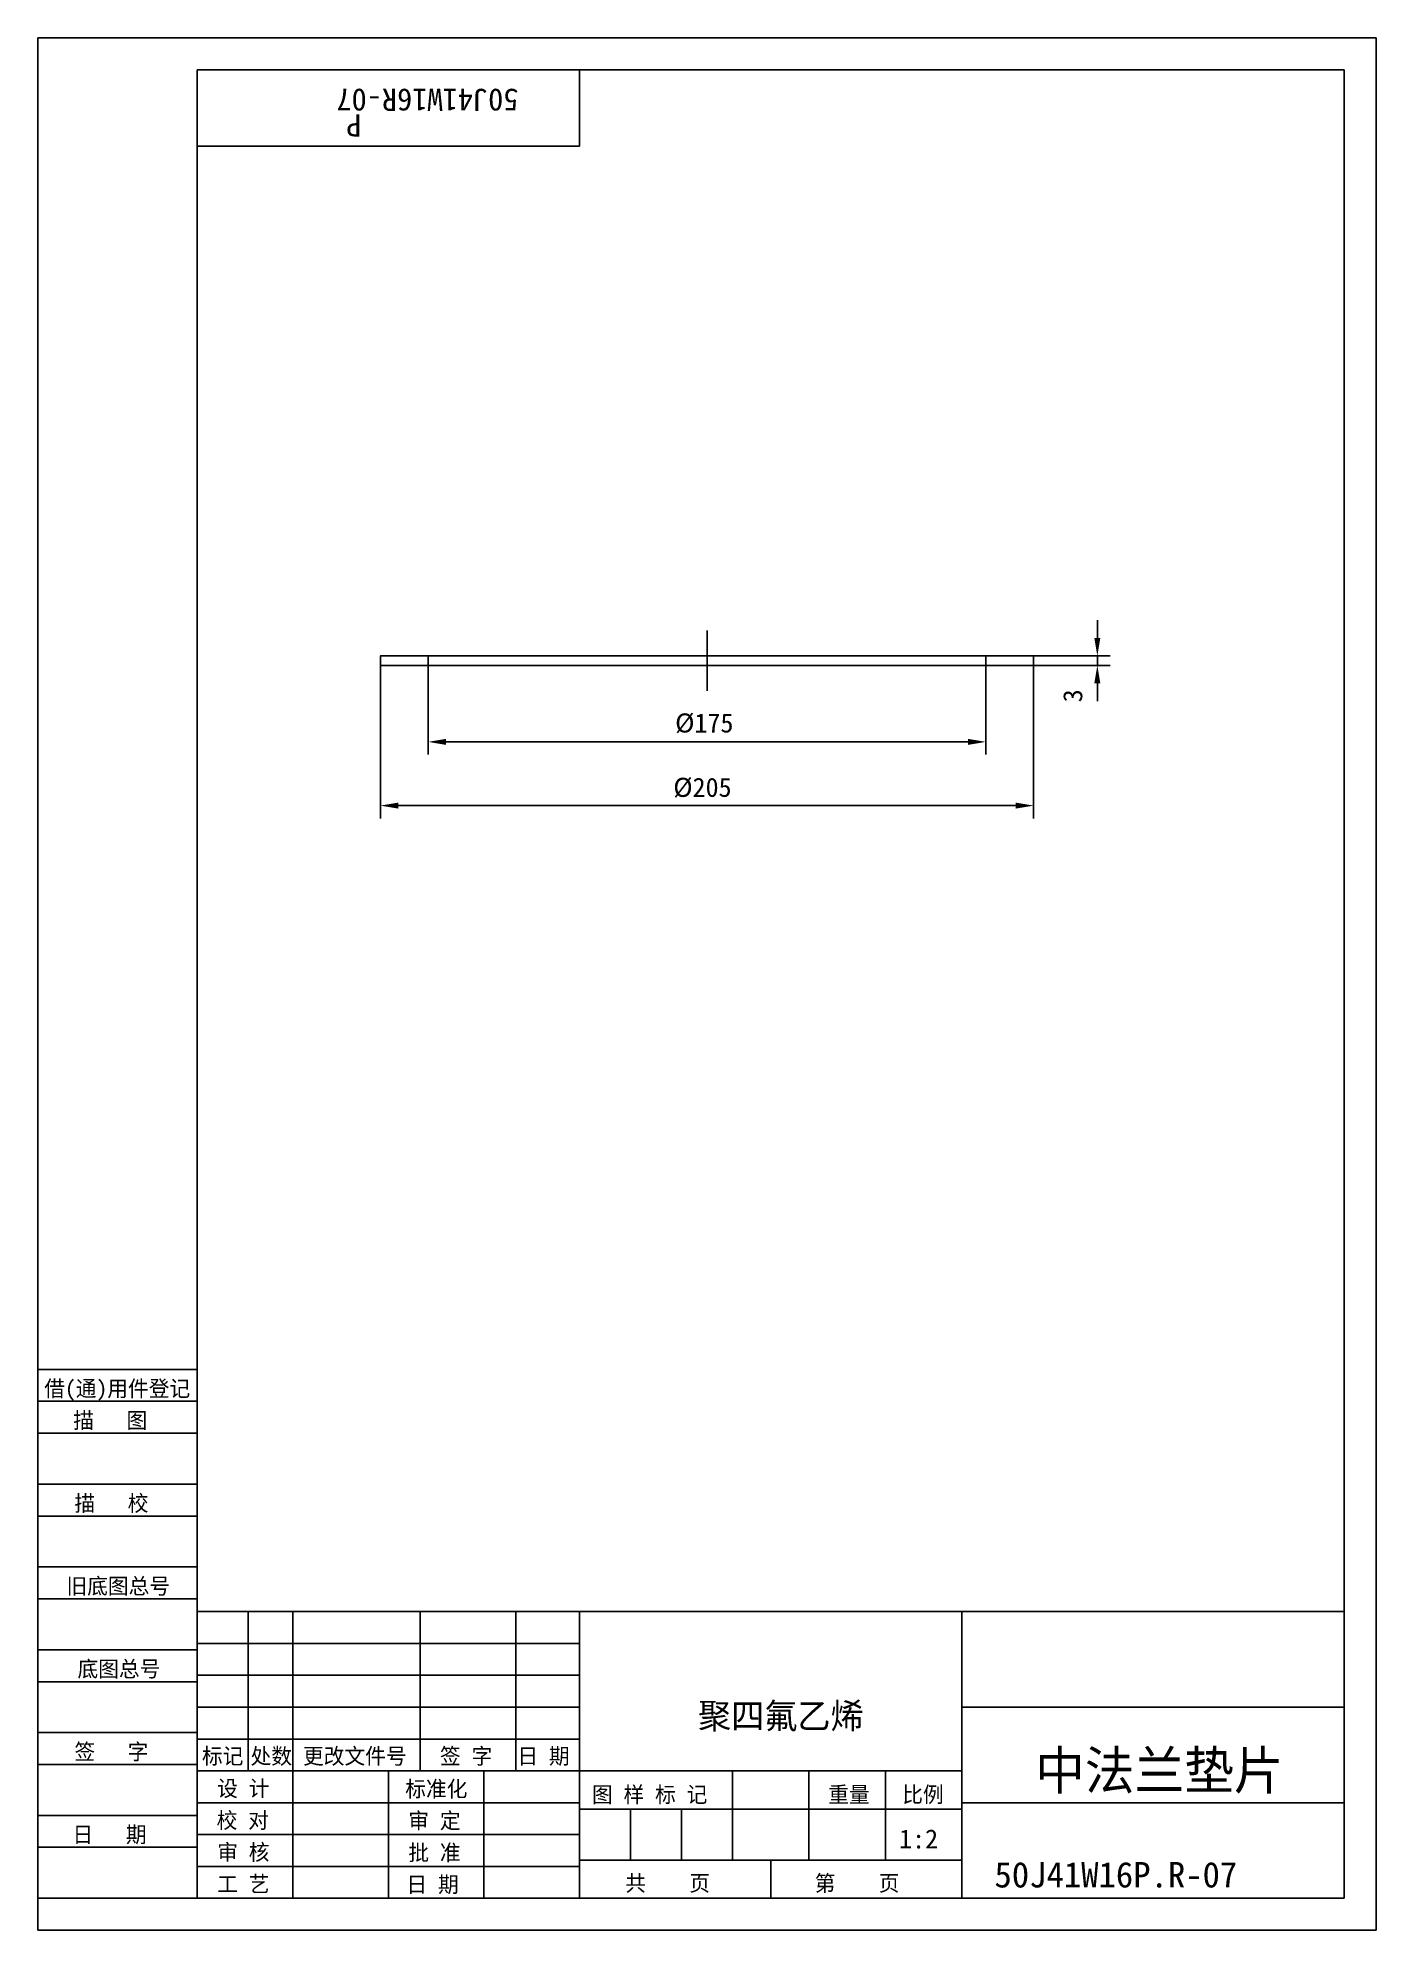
# Model space of a CAD drawing. Header units: metres. Extents: x 0 to 210, y 0 to 297.
import ezdxf

# ---------------------------------------------------------------- set-up
doc = ezdxf.new("R2010")
doc.units = ezdxf.units.M
for name, color, linetype in [('C', 6, 'Continuous'), ('D', 1, 'Continuous'), ('FL', 5, 'Continuous'), ('T', 7, 'Continuous'), ('TL', 4, 'Continuous')]:
    doc.layers.add(name, color=color, linetype=linetype)

# ---------------------------------------------------------------- blocks, each defined once
blk = doc.blocks.new('TUKUN4')
at = {"layer": 'FL'}
for p, q in [((0, 297), (0, 0)), ((210, 297), (0, 297)), ((210, 0), (210, 297)), ((0, 78), (25, 78)), ((0, 70), (25, 70)), ((0, 65), (25, 65)), ((0, 57), (25, 57)), ((0, 52), (25, 52)), ((33, 25), (33, 50)), ((40, 5), (40, 50)), ((60, 25), (60, 50)), ((75, 25), (75, 50)), ((25, 45), (85, 45)), ((0, 44), (25, 44)), ((0, 39), (25, 39)), ((25, 40), (85, 40)), ((25, 35), (85, 35)), ((0, 31), (25, 31)), ((25, 30), (85, 30)), ((0, 26), (25, 26)), ((70, 5), (70, 25)), ((0, 18), (25, 18)), ((25, 20), (85, 20)), ((25, 15), (85, 15)), ((0, 13), (25, 13)), ((25, 10), (85, 10)), ((0, 0), (210, 0))]:
    blk.add_line(p, q, dxfattribs=at)
at = {"layer": 'TL'}
for p, q in [((25, 5), (25, 292)), ((205, 292), (25, 292)), ((85, 292), (85, 280)), ((205, 5), (205, 292)), ((85, 280), (25, 280)), ((0, 88), (25, 88)), ((0, 83), (25, 83)), ((205, 50), (25, 50)), ((85, 5), (85, 50)), ((145, 5), (145, 50)), ((205, 35), (145, 35)), ((145, 25), (25, 25)), ((55, 5), (55, 25)), ((109, 11), (109, 25)), ((121, 11), (121, 25)), ((133, 11), (133, 25)), ((85, 19), (145, 19)), ((93, 11), (93, 19)), ((101, 11), (101, 19)), ((205, 20), (145, 20)), ((145, 11), (85, 11)), ((115, 5), (115, 11)), ((0, 5), (205, 5))]:
    blk.add_line(p, q, dxfattribs=at)
at = {"layer": 'T'}
for s, p in [('借(通)用件登记', (1, 83.76)), ('描   图', (5.56, 78.76)), ('描   校', (5.74, 65.76)), ('旧底图总号', (4.49, 52.76)), ('底图总号', (6.22, 39.76)), ('签   字', (5.74, 26.76)), ('标记', (25.75, 26.07)), ('处数', (33.38, 26.07)), ('更改文件号', (41.61, 26.07)), ('签 字', (63.1, 26.07)), ('日 期', (75.23, 26.07)), ('设 计', (28.14, 20.99)), ('标准化', (57.65, 20.93)), ('图 样 标 记', (86.95, 20.04)), ('重量', (124.03, 20.04)), ('比例', (135.64, 20.04)), ('校 对', (28.05, 15.99)), ('审 定', (58.13, 15.93)), ('日   期', (5.45, 13.76)), ('审 核', (28.14, 10.99)), ('批 准', (58.13, 10.93)), ('共    页', (92.18, 6.13)), ('第    页', (121.9, 6.13)), ('工 艺', (28.14, 5.99)), ('日 期', (57.84, 5.93))]:
    blk.add_text(s, height=2.5, dxfattribs=at).set_placement(p)

msp = doc.modelspace()

# ---------------------------------------------------------------- linework, layer by layer
at = {"layer": 'C'}
msp.add_lwpolyline([(105, 204), (105, 194.5)], dxfattribs=at)
at = {"layer": 'D'}
for p, q in [((166.25, 202.8), (166.25, 205.6)), ((156.25, 200), (168.25, 200)), ((166.25, 200), (166.25, 198.5)), ((53.75, 198.5), (53.75, 174.5)), ((61.25, 198.5), (61.25, 184.5)), ((148.75, 198.5), (148.75, 184.5)), ((156.25, 198.5), (168.25, 198.5)), ((156.25, 198.5), (156.25, 174.5)), ((166.25, 195.7), (166.25, 192.9)), ((64.05, 186.5), (145.95, 186.5)), ((56.55, 176.5), (153.45, 176.5))]:
    msp.add_line(p, q, dxfattribs=at)
for points in [[(165.78, 202.8), (166.72, 202.8), (166.25, 200)], [(165.78, 195.7), (166.72, 195.7), (166.25, 198.5)], [(64.05, 186.97), (64.05, 186.03), (61.25, 186.5)], [(145.95, 186.97), (145.95, 186.03), (148.75, 186.5)], [(56.55, 176.97), (56.55, 176.03), (53.75, 176.5)], [(153.45, 176.97), (153.45, 176.03), (156.25, 176.5)]]:
    msp.add_solid(points, dxfattribs=at)
at = {"layer": 'TL'}
for points in [[(61.25, 198.5), (53.75, 198.5), (53.75, 200), (61.25, 200), (61.25, 198.5)], [(61.25, 200), (148.75, 200)], [(148.75, 200), (148.75, 198.5), (156.25, 198.5), (156.25, 200), (148.75, 200)], [(61.25, 198.5), (148.75, 198.5)]]:
    msp.add_lwpolyline(points, dxfattribs=at)

# ---------------------------------------------------------------- block references
at = {"layer": 'D'}
msp.add_blockref('TUKUN4', (0, 0), dxfattribs=at)

# ---------------------------------------------------------------- texts
for s, height, rotation, p in [('50J41W16R-07', 3.5, 180, (75.42, 289)), ('        P   ', 3.5, 180, (69.83, 285)), ('3', 3, 90, (163.89, 192.71))]:
    msp.add_text(s, height=height, rotation=rotation, dxfattribs=at).set_placement(p)
for s, height, p in [('%%C175', 3, (100, 187.97)), ('%%C205', 3, (99.71, 177.87)), ('聚四氟乙烯', 4, (103.58, 31.63)), ('中法兰垫片', 6, (156.48, 22.09)), ('1:2', 3, (135.14, 12.82)), ('50J41W16P.R-07', 4, (150.11, 6.7))]:
    msp.add_text(s, height=height, dxfattribs=at).set_placement(p)

doc.saveas('drawing.dxf')
